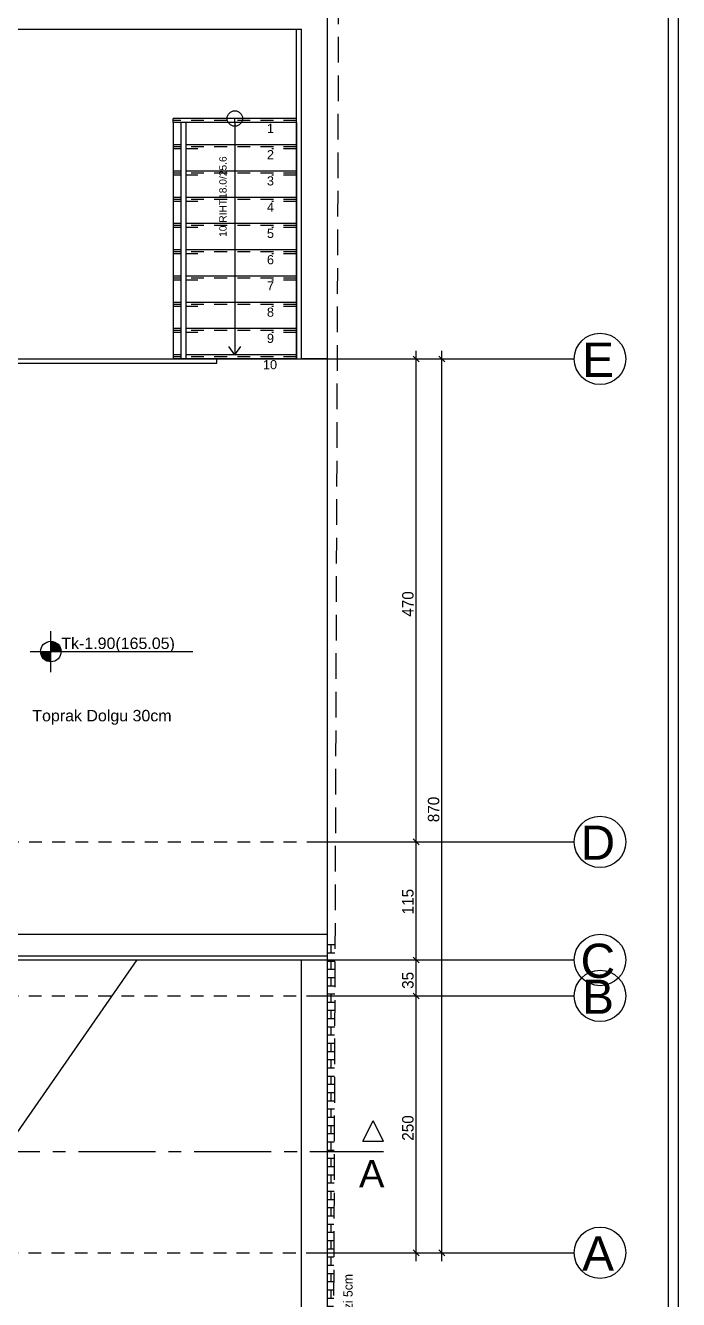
# Model space of a CAD drawing. Header units: metres. Extents: x -220 to 294, y -29 to 18.
# Drawn here: x -97.53 to -91.18, y -0.65 to 11.75 of the extents above; entities that cross this region are included whole.
import ezdxf

# ---------------------------------------------------------------- set-up
doc = ezdxf.new("R2010")
doc.units = ezdxf.units.M
doc.header["$MEASUREMENT"] = 0
for name, pattern in [('CENTER2', [1.125, 0.75, -0.125, 0.125, -0.125]), ('DASHED2', [0.375, 0.25, -0.125]), ('HIDDEN2', [0.1875, 0.125, -0.0625])]:
    doc.linetypes.add(name, pattern=pattern)
for name, color, linetype in [('Aks', 7, 'Continuous'), ('Cizgi', 7, 'Continuous'), ('Duvar', 7, 'Continuous'), ('Korkuluk', 7, 'Continuous'), ('Kot', 7, 'Continuous'), ('Merdiven', 7, 'Continuous'), ('Olculendirme', 7, 'Continuous'), ('Standart', 7, 'Continuous'), ('Tarama', 7, 'Continuous'), ('Yazi', 7, 'Continuous')]:
    doc.layers.add(name, color=color, linetype=linetype)
doc.styles.add('arial_1_18', font='arial.ttf', dxfattribs={"height": 0.2})
doc.styles.add('comic sans ms_1_18', font='comic.ttf', dxfattribs={"height": 0.2})
doc.styles.add('comic sans msbold_1_18', font='comicbd.ttf', dxfattribs={"height": 0.2})

msp = doc.modelspace()

# ---------------------------------------------------------------- hatches: boundary and pattern name
at = {"layer": 'Kot', "linetype": 'Continuous', "lineweight": -3}
for points in [[(-97.186, 5.652), (-97.187, 5.663), (-97.189, 5.674), (-97.192, 5.685), (-97.196, 5.696), (-97.202, 5.705), (-97.208, 5.714), (-97.215, 5.723), (-97.224, 5.73), (-97.233, 5.737), (-97.243, 5.742), (-97.253, 5.747), (-97.264, 5.75), (-97.275, 5.751), (-97.286, 5.752), (-97.286, 5.652)], [(-97.386, 5.652), (-97.386, 5.641), (-97.384, 5.63), (-97.381, 5.619), (-97.376, 5.609), (-97.371, 5.599), (-97.364, 5.59), (-97.357, 5.581), (-97.349, 5.574), (-97.339, 5.567), (-97.33, 5.562), (-97.319, 5.558), (-97.308, 5.555), (-97.297, 5.553), (-97.286, 5.552), (-97.286, 5.652)]]:
    msp.add_hatch(color=216, dxfattribs=at).paths.add_polyline_path(points)
at = {"layer": 'Tarama', "linetype": 'Continuous', "lineweight": -3}
h = msp.add_hatch(dxfattribs=at)
h.set_pattern_fill('AR-B88', color=58, scale=0.01, style=0)
h.paths.add_polyline_path([(-94.597, -3.7), (-94.547, -3.7), (-94.523, 2.801), (-94.596, 2.8)])

# ---------------------------------------------------------------- linework, layer by layer
at = {"layer": 'Aks', "color": 248, "linetype": 'HIDDEN2', "lineweight": -3}
for points in [[(-114.14, 8.5), (-94.696, 8.5)], [(-114.147, 3.8), (-94.696, 3.8)], [(-114.149, 2.65), (-94.696, 2.65)], [(-114.15, 2.3), (-94.696, 2.3)], [(-114.154, -0.2), (-94.696, -0.2)]]:
    msp.add_lwpolyline(points, dxfattribs=at)
at = {"layer": 'Aks', "color": 248, "linetype": 'Continuous', "lineweight": -3}
for points in [[(-94.696, 8.5), (-92.196, 8.5)], [(-94.696, 3.8), (-92.196, 3.8)], [(-94.696, 2.65), (-92.196, 2.65)], [(-94.696, 2.3), (-92.196, 2.3)], [(-94.696, -0.2), (-92.196, -0.2)]]:
    msp.add_lwpolyline(points, dxfattribs=at)
at = {"layer": 'Aks', "color": 115, "linetype": 'Continuous', "lineweight": -3}
for centre in [(-91.946, 8.5), (-91.946, 3.8), (-91.946, 2.65), (-91.946, 2.3), (-91.946, -0.2)]:
    msp.add_circle(centre, 0.25, dxfattribs=at)
at = {"layer": 'Cizgi', "color": 216, "linetype": 'Continuous', "lineweight": -3}
for points in [[(-91.283, 18), (-91.283, -12)], [(-91.183, -12), (-91.183, 18)]]:
    msp.add_lwpolyline(points, dxfattribs=at)
at = {"layer": 'Cizgi', "color": 1, "linetype": 'DASHED2', "lineweight": -3}
msp.add_lwpolyline([(-94.49, 12.01), (-94.547, -3.7)], dxfattribs=at)
at = {"layer": 'Cizgi', "color": 118, "linetype": 'Continuous', "lineweight": -3}
for points in [[(-94.897, 8.5), (-94.897, 11.71)], [(-99.034, 8.5), (-94.597, 8.5)], [(-94.597, 2.9), (-94.597, 8.5)]]:
    msp.add_lwpolyline(points, dxfattribs=at)
at = {"layer": 'Cizgi', "color": 1, "linetype": 'Continuous', "lineweight": -3}
msp.add_lwpolyline([(-99.534, -1.8), (-96.446, 2.65)], dxfattribs=at)
at = {"layer": 'Duvar', "color": 166, "linetype": 'Continuous', "lineweight": -3}
for points in [[(-94.597, 8.5), (-94.597, 11.96)], [(-99.034, 11.71), (-94.847, 11.71)], [(-94.847, 8.5), (-94.847, 11.71)], [(-94.597, 8.5), (-94.847, 8.5)]]:
    msp.add_lwpolyline(points, dxfattribs=at)
at = {"layer": 'Duvar', "color": 118, "linetype": 'Continuous', "lineweight": -3}
for points in [[(-99.034, 2.9), (-94.597, 2.9)], [(-94.597, -3.65), (-94.597, 2.9)], [(-99.034, 2.65), (-94.847, 2.65)], [(-94.847, -3.4), (-94.847, 2.65)]]:
    msp.add_lwpolyline(points, dxfattribs=at)
at = {"layer": 'Korkuluk', "color": 97, "linetype": 'Continuous', "lineweight": -3}
for points in [[(-99.034, 8.5), (-95.672, 8.5)], [(-99.034, 8.46), (-95.672, 8.46)], [(-95.672, 8.46), (-95.672, 8.5)], [(-99.034, 2.69), (-94.597, 2.69)], [(-99.034, 2.65), (-94.597, 2.65)], [(-94.597, 2.65), (-94.597, 2.69)]]:
    msp.add_lwpolyline(points, dxfattribs=at)
at = {"layer": 'Kot', "color": 216, "linetype": 'Continuous', "lineweight": -3}
for points in [[(-97.286, 5.452), (-97.286, 5.852)], [(-97.486, 5.652), (-95.905, 5.652)]]:
    msp.add_lwpolyline(points, dxfattribs=at)
msp.add_circle((-97.286, 5.652), 0.1, dxfattribs=at)
at = {"layer": 'Merdiven', "color": 38, "linetype": 'Continuous', "lineweight": -3}
for points in [[(-94.897, 10.84), (-96.097, 10.84)], [(-96.097, 10.8), (-96.097, 10.84)], [(-95.497, 10.8), (-95.497, 10.84)], [(-95.497, 10.8), (-95.497, 8.54)], [(-94.897, 10.8), (-94.897, 10.84)], [(-96.022, 10.584), (-96.097, 10.584)], [(-94.897, 10.584), (-95.972, 10.584)], [(-96.022, 10.329), (-96.097, 10.329)], [(-94.897, 10.329), (-95.972, 10.329)], [(-96.022, 10.073), (-96.097, 10.073)], [(-94.897, 10.073), (-95.972, 10.073)], [(-96.022, 9.818), (-96.097, 9.818)], [(-94.897, 9.818), (-95.972, 9.818)], [(-96.022, 9.562), (-96.097, 9.562)], [(-94.897, 9.562), (-95.972, 9.562)], [(-96.022, 9.307), (-96.097, 9.307)], [(-94.897, 9.307), (-95.972, 9.307)], [(-96.022, 9.051), (-96.097, 9.051)], [(-94.897, 9.051), (-95.972, 9.051)], [(-96.022, 8.796), (-96.097, 8.796)], [(-94.897, 8.796), (-95.972, 8.796)], [(-95.497, 8.54), (-95.554, 8.622)], [(-95.497, 8.54), (-95.439, 8.622)], [(-96.022, 8.54), (-96.097, 8.54)], [(-94.897, 8.54), (-95.972, 8.54)]]:
    msp.add_lwpolyline(points, dxfattribs=at)
at = {"layer": 'Merdiven', "color": 38, "linetype": 'HIDDEN2', "lineweight": -3}
for points in [[(-94.897, 10.82), (-96.097, 10.82)], [(-96.022, 10.8), (-96.097, 10.8)], [(-95.972, 10.8), (-96.022, 10.8)], [(-95.857, 10.8), (-95.972, 10.8)], [(-94.897, 10.8), (-95.137, 10.8)], [(-96.022, 10.564), (-96.097, 10.564)], [(-96.022, 10.544), (-96.097, 10.544)], [(-94.897, 10.564), (-95.972, 10.564)], [(-95.857, 10.544), (-95.972, 10.544)], [(-94.897, 10.544), (-95.137, 10.544)], [(-96.022, 10.309), (-96.097, 10.309)], [(-94.897, 10.309), (-95.972, 10.309)], [(-96.022, 10.289), (-96.097, 10.289)], [(-95.857, 10.289), (-95.972, 10.289)], [(-94.897, 10.289), (-95.137, 10.289)], [(-96.022, 10.053), (-96.097, 10.053)], [(-94.897, 10.053), (-95.972, 10.053)], [(-96.022, 10.033), (-96.097, 10.033)], [(-95.857, 10.033), (-95.972, 10.033)], [(-94.897, 10.033), (-95.137, 10.033)], [(-96.022, 9.798), (-96.097, 9.798)], [(-94.897, 9.798), (-95.972, 9.798)], [(-96.022, 9.778), (-96.097, 9.778)], [(-95.857, 9.778), (-95.972, 9.778)], [(-94.897, 9.778), (-95.137, 9.778)], [(-96.022, 9.542), (-96.097, 9.542)], [(-96.022, 9.522), (-96.097, 9.522)], [(-94.897, 9.542), (-95.972, 9.542)], [(-95.857, 9.522), (-95.972, 9.522)], [(-94.897, 9.522), (-95.137, 9.522)], [(-96.022, 9.287), (-96.097, 9.287)], [(-96.022, 9.267), (-96.097, 9.267)], [(-94.897, 9.287), (-95.972, 9.287)], [(-95.857, 9.267), (-95.972, 9.267)], [(-94.897, 9.267), (-95.137, 9.267)], [(-96.022, 9.031), (-96.097, 9.031)], [(-96.022, 9.011), (-96.097, 9.011)], [(-94.897, 9.031), (-95.972, 9.031)], [(-95.857, 9.011), (-95.972, 9.011)], [(-94.897, 9.011), (-95.137, 9.011)], [(-96.022, 8.776), (-96.097, 8.776)], [(-96.022, 8.756), (-96.097, 8.756)], [(-94.897, 8.776), (-95.972, 8.776)], [(-95.857, 8.756), (-95.972, 8.756)], [(-94.897, 8.756), (-95.137, 8.756)], [(-96.022, 8.52), (-96.097, 8.52)], [(-96.022, 8.5), (-96.097, 8.5)], [(-94.897, 8.52), (-95.972, 8.52)], [(-95.857, 8.5), (-95.972, 8.5)], [(-94.897, 8.5), (-95.137, 8.5)]]:
    msp.add_lwpolyline(points, dxfattribs=at)
at = {"layer": 'Merdiven', "color": 59, "linetype": 'Continuous', "lineweight": -3}
for points in [[(-96.022, 10.8), (-96.097, 10.8)], [(-96.097, 10.8), (-96.097, 8.5)], [(-96.022, 10.8), (-96.022, 8.5)], [(-95.972, 10.8), (-96.022, 10.8)], [(-95.972, 10.8), (-96.022, 10.8)], [(-95.972, 10.8), (-95.972, 8.5)], [(-94.897, 10.8), (-95.972, 10.8)], [(-94.897, 10.8), (-94.897, 8.5)], [(-96.022, 8.5), (-96.097, 8.5)], [(-95.972, 8.5), (-96.022, 8.5)], [(-94.897, 8.5), (-95.972, 8.5)]]:
    msp.add_lwpolyline(points, dxfattribs=at)
at = {"layer": 'Merdiven', "color": 38, "linetype": 'Continuous', "lineweight": -3}
msp.add_circle((-95.497, 10.84), 0.075, dxfattribs=at)
at = {"layer": 'Olculendirme', "color": 47, "linetype": 'Continuous', "lineweight": -3}
for points in [[(-93.734, -0.28), (-93.734, 8.58)], [(-93.484, -0.28), (-93.484, 8.58)], [(-93.984, 8.5), (-93.684, 8.5)], [(-93.734, 8.5), (-93.484, 8.5)], [(-93.534, 8.5), (-93.434, 8.5)], [(-93.984, 3.8), (-93.684, 3.8)], [(-93.984, 2.65), (-93.684, 2.65)], [(-93.984, 2.3), (-93.684, 2.3)], [(-93.984, -0.2), (-93.684, -0.2)], [(-93.734, -0.2), (-93.484, -0.2)], [(-93.534, -0.2), (-93.434, -0.2)]]:
    msp.add_lwpolyline(points, dxfattribs=at)
at = {"layer": 'Olculendirme', "color": 59, "linetype": 'Continuous', "lineweight": -3}
for points in [[(-93.762, 8.528), (-93.706, 8.472)], [(-93.512, 8.528), (-93.456, 8.472)], [(-93.762, 3.828), (-93.706, 3.772)], [(-93.762, 2.678), (-93.706, 2.622)], [(-93.762, 2.328), (-93.706, 2.272)], [(-93.762, -0.172), (-93.706, -0.228)], [(-93.512, -0.172), (-93.456, -0.228)]]:
    msp.add_lwpolyline(points, dxfattribs=at)
at = {"layer": 'Standart', "color": 250, "linetype": 'Continuous', "lineweight": -3}
for points in [[(-94.251, 0.886), (-94.151, 1.086)], [(-94.051, 0.886), (-94.151, 1.086)], [(-94.251, 0.886), (-94.051, 0.886)]]:
    msp.add_lwpolyline(points, dxfattribs=at)
at = {"layer": 'Standart', "color": 250, "linetype": 'CENTER2', "lineweight": -3}
msp.add_lwpolyline([(-113.892, 0.786), (-94.051, 0.786)], dxfattribs=at)

# ---------------------------------------------------------------- texts
at = {"layer": 'Aks', "color": 19, "linetype": 'Continuous', "lineweight": -3, "style": 'arial_1_18'}
for s, p in [('E', (-92.12, 8.326)), ('D', (-92.135, 3.626)), ('C', (-92.135, 2.476)), ('B', (-92.12, 2.126)), ('A', (-92.12, -0.374))]:
    msp.add_text(s, height=0.333, dxfattribs=at).set_placement(p)
at = {"layer": 'Kot', "color": 19, "linetype": 'Continuous', "lineweight": -3, "style": 'arial_1_18'}
for s, p in [('Tk-1.90(165.05)', (-97.184, 5.677)), ('Toprak Dolgu 30cm', (-97.466, 4.973))]:
    msp.add_text(s, height=0.11111, dxfattribs=at).set_placement(p)
at = {"layer": 'Merdiven', "color": 38, "linetype": 'Continuous', "lineweight": -3, "style": 'arial_1_18'}
for s, p in [('1', (-95.185, 10.7)), ('2', (-95.185, 10.444)), ('3', (-95.185, 10.189)), ('4', (-95.185, 9.933)), ('5', (-95.185, 9.678)), ('6', (-95.185, 9.422)), ('7', (-95.185, 9.167)), ('8', (-95.185, 8.911)), ('9', (-95.185, 8.656)), ('10', (-95.224, 8.4))]:
    msp.add_text(s, height=0.0889, dxfattribs=at).set_placement(p)
at = {"layer": 'Merdiven', "color": 59, "linetype": 'Continuous', "lineweight": -3, "style": 'arial_1_18'}
msp.add_text('10 RIHT18.0/25.6', height=0.07111, rotation=810, dxfattribs=at).set_placement((-95.577, 9.688))
at = {"layer": 'Olculendirme', "color": 19, "linetype": 'Continuous', "lineweight": -3, "style": 'comic sans ms_1_18'}
for s, p in [('470', (-93.759, 5.991)), ('870', (-93.509, 3.991)), ('115', (-93.759, 3.094)), ('35', (-93.759, 2.369)), ('250', (-93.759, 0.891))]:
    msp.add_text(s, height=0.1111, rotation=90, dxfattribs=at).set_placement(p)
at = {"layer": 'Standart', "color": 19, "linetype": 'Continuous', "lineweight": -3, "style": 'arial_1_18'}
msp.add_text('A', height=0.267, dxfattribs=at).set_placement((-94.29, 0.436))
at = {"layer": 'Yazi', "color": 216, "linetype": 'Continuous', "lineweight": -3, "style": 'comic sans msbold_1_18'}
msp.add_text('Dilatasyon Derzi 5cm', height=0.08889, rotation=90, dxfattribs=at).set_placement((-94.352, -1.529))

doc.saveas('drawing.dxf')
